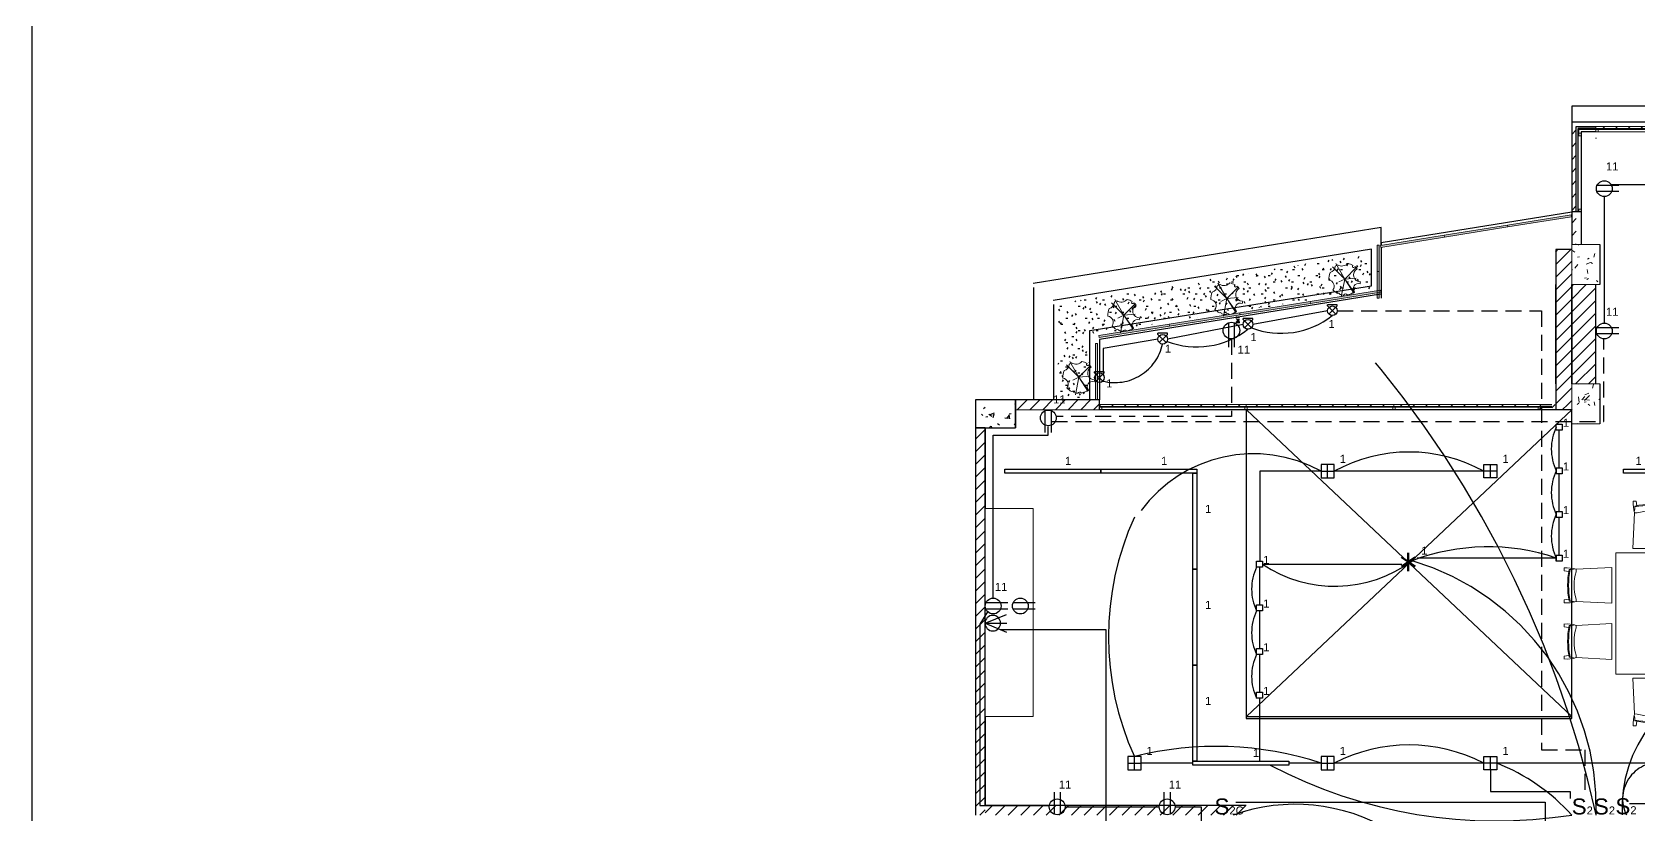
# Model space of a CAD drawing. Header units: inches. Extents: x 131 to 82119, y 71 to 16923.
# Drawn here: x 364.97 to 385.05, y 154.64 to 164.42 of the extents above; entities that cross this region are included whole.
import ezdxf
from ezdxf.enums import TextEntityAlignment as Align

# ---------------------------------------------------------------- set-up
doc = ezdxf.new("R2010")
doc.units = ezdxf.units.IN
doc.header["$MEASUREMENT"] = 0
doc.linetypes.add('HIDDEN', pattern=[9.525, 6.35, -3.175])
doc.linetypes.add('PISO', pattern=[0.3, 0.2, -0.1])
for name, color, linetype, lineweight in [('A-GLAZ-CURT-MCUT', 52, 'Continuous', 18), ('A-GLAZ-CURT-OTLN', 52, 'Continuous', 18), ('A-GLAZ-CWMG-MCUT', 51, 'Continuous', 18), ('A-GLAZ-CWMG-OTLN', 51, 'Continuous', 18), ('DUCTO-PARED O TECHO', 7, 'Continuous', 25), ('DUCTO-PISO', 7, 'PISO', 25), ('I-FURN-____-OTLN', 30, 'Continuous', 18), ('L-PLNT-____-OTLN', 71, 'Continuous', 18), ('RED-TELEVISION', 84, 'TELEVISION', 25), ('RED-TELEVISIÓN', 84, 'TELEVISION', 25), ('S-COLS-____-MCUT', 52, 'Continuous', 18), ('S-COLS-____-OTLN', 52, 'Continuous', 18), ('SIMBOLOGIA', 150, 'Continuous', 25)]:
    doc.layers.add(name, color=color, linetype=linetype, lineweight=lineweight)
for name, color, linetype in [('Arquitectonico', 253, 'Continuous'), ('BLOQUES TOMAS Y LUCES', 140, 'Continuous'), ('INTERRUPTORES', 6, 'Continuous'), ('LAMPARAS', 20, 'Continuous'), ('LUCES Y TOMAS', 5, 'Continuous'), ('Retorno', 5, 'HIDDEN')]:
    doc.layers.add(name, color=color, linetype=linetype)
doc.styles.add('ROMANS', font='romans.shx', dxfattribs={"width": 0.625})
doc.styles.get("Standard").update_dxf_attribs({"font": 'arial.ttf'})
doc.linetypes.add('TELEVISION', pattern='A,0.32,-0.13,["TV",Standard,S=0.065,R=0,X=-0.065,Y=-0.0325],-0.13', length=0.58)
pattern_1 = [(45, (398.66059, 171.25755), (-0.07919596, 0.07919596), [])]

# ---------------------------------------------------------------- blocks, each defined once
blk = doc.blocks.new('M_Concrete-Rectangular-Column - Columna Concreto 0_35 x 0_50-V17-ARQ-P1')
at = {"layer": 'S-COLS-____-OTLN'}
h = blk.add_hatch(dxfattribs=at)
h.set_pattern_fill('FP_34', style=0, pattern_type=2)
h.set_pattern_definition([(50, (14.275, 11.484), (0.546432, -0.047308), [0.057, -0.629]), (355, (14.275, 11.484), (-0.105429, 0.57337), [0.046, -0.503]), (100.451, (14.321, 11.48), (0.440955, 0.525708), [0.049, -0.534]), (46.184, (14.275, 11.636), (0.813123, -0.12606), [0.086, -0.943]), (96.636, (14.343, 11.625), (0.711995, 0.742252), [0.073, -0.801]), (351.184, (14.275, 11.636), (0.71223, 0.742616), [0.069, -0.754]), (21, (14.351, 11.598), (0.454985, -0.306292), [0.057, -0.629]), (326, (14.351, 11.598), (0.185766, 0.552594), [0.046, -0.503]), (71.451, (14.389, 11.572), (0.640536, 0.246016), [0.049, -0.534]), (37.5, (14.275, 11.484), (0.009206, 0.2541166), [0.025, -0.472, 0.025, -0.485, -0.505]), (37.5, (14.275, 11.484), (0.009206, 0.2541166), [-1.007, 0.025, -0.48]), (7.5, (14.275, 11.484), (0.2004608, 0.3007382), [0.025, -0.266, 0.025, -0.46, -0.192]), (7.5, (14.275, 11.484), (0.2004608, 0.3007382), [-0.776, 0.025, -0.167]), (327.5, (14.105, 11.484), (0.406483, -0.0170776), [0.025, -0.165, 0.025, -0.569, -0.789]), (327.5, (14.105, 11.484), (0.406483, -0.0170776), [-0.785, 0.025, -0.764]), (317.5, (14.029, 11.484), (0.443999, 0.076008), [0.025, -0.223, 0.025, -0.37, -0.56]), (317.5, (14.029, 11.484), (0.443999, 0.076008), [-0.642, 0.025, -0.535])])
h.paths.add_polyline_path([(0.175, -0.25), (0.175, 0.25), (-0.175, 0.25), (-0.175, -0.25)], flags=0)
at = {"layer": 'S-COLS-____-MCUT'}
for p, q in [((0.175, 0.25), (-0.175, 0.25)), ((-0.175, 0.25), (-0.175, -0.25)), ((0.175, -0.25), (0.175, 0.25)), ((-0.175, -0.25), (0.175, -0.25))]:
    blk.add_line(p, q, dxfattribs=at)
blk = doc.blocks.new('M_Concrete-Rectangular-Column - Columna Concreto 0_35 x 0_50-V18-ARQ-P1')
at = {"layer": 'S-COLS-____-OTLN'}
h = blk.add_hatch(dxfattribs=at)
h.set_pattern_fill('FP_35', style=0, pattern_type=2)
h.set_pattern_definition([(50, (14.275, 9.742), (0.546432, -0.047308), [0.057, -0.629]), (355, (14.275, 9.742), (-0.105429, 0.57337), [0.046, -0.503]), (100.451, (14.321, 9.738), (0.440955, 0.525708), [0.049, -0.534]), (46.184, (14.275, 9.894), (0.813123, -0.12606), [0.086, -0.943]), (96.636, (14.343, 9.884), (0.711995, 0.742252), [0.073, -0.801]), (351.184, (14.275, 9.894), (0.71223, 0.742616), [0.069, -0.754]), (21, (14.351, 9.856), (0.454985, -0.306292), [0.057, -0.629]), (326, (14.351, 9.856), (0.185766, 0.552594), [0.046, -0.503]), (71.451, (14.389, 9.831), (0.640536, 0.246016), [0.049, -0.534]), (37.5, (14.275, 9.742), (0.009206, 0.2541166), [0.025, -0.472, 0.025, -0.485, -0.505]), (37.5, (14.275, 9.742), (0.009206, 0.2541166), [-1.007, 0.025, -0.48]), (7.5, (14.275, 9.742), (0.2004608, 0.3007382), [0.025, -0.266, 0.025, -0.46, -0.192]), (7.5, (14.275, 9.742), (0.2004608, 0.3007382), [-0.776, 0.025, -0.167]), (327.5, (14.105, 9.742), (0.406483, -0.0170776), [0.025, -0.165, 0.025, -0.569, -0.789]), (327.5, (14.105, 9.742), (0.406483, -0.0170776), [-0.785, 0.025, -0.764]), (317.5, (14.029, 9.742), (0.443999, 0.076008), [0.025, -0.223, 0.025, -0.37, -0.56]), (317.5, (14.029, 9.742), (0.443999, 0.076008), [-0.642, 0.025, -0.535])])
h.paths.add_polyline_path([(0.175, -0.25), (0.175, 0.25), (-0.175, 0.25), (-0.175, -0.25)], flags=0)
at = {"layer": 'S-COLS-____-MCUT'}
for p, q in [((0.175, 0.25), (-0.175, 0.25)), ((-0.175, 0.25), (-0.175, -0.25)), ((0.175, -0.25), (0.175, 0.25)), ((-0.175, -0.25), (0.175, -0.25))]:
    blk.add_line(p, q, dxfattribs=at)
blk = doc.blocks.new('System Panel - Glazed-1898824-ARQ-P1')
at = {"layer": 'A-GLAZ-CURT-OTLN'}
h = blk.add_hatch(dxfattribs=at)
h.set_pattern_fill('FP_38', color=8, style=0, pattern_type=2)
h.set_pattern_definition([(45, (19.435, 11.539), (-0.07919596, 0.07919596), [])])
h.paths.add_polyline_path([(0.916, 0.024), (0.916, 0.049), (-0.916, 0.049), (-0.916, 0.024), (0.502, 0.024)], flags=0)
at = {"layer": 'A-GLAZ-CURT-MCUT'}
for p, q in [((0.916, 0.049), (-0.916, 0.049)), ((-0.916, 0.049), (-0.916, 0.024)), ((-0.916, 0.024), (0.916, 0.024)), ((0.916, 0.024), (0.916, 0.049))]:
    blk.add_line(p, q, dxfattribs=at)
blk = doc.blocks.new('System Panel - Glazed-1898825-ARQ-P1')
at = {"layer": 'A-GLAZ-CURT-OTLN'}
h = blk.add_hatch(dxfattribs=at)
h.set_pattern_fill('FP_39', color=8, style=0, pattern_type=2)
h.set_pattern_definition([(45, (17.596, 11.539), (-0.07919596, 0.07919596), [])])
h.paths.add_polyline_path([(0.924, 0.024), (0.924, 0.049), (-0.924, 0.049), (-0.924, 0.024), (0.648, 0.024)], flags=0)
at = {"layer": 'A-GLAZ-CURT-MCUT'}
for p, q in [((0.924, 0.049), (-0.924, 0.049)), ((-0.924, 0.049), (-0.924, 0.024)), ((-0.924, 0.024), (0.924, 0.024)), ((0.924, 0.024), (0.924, 0.049))]:
    blk.add_line(p, q, dxfattribs=at)
blk = doc.blocks.new('Rectangular Mullion - 30mm Square-1526672-ARQ-P1')
at = {"layer": 'A-GLAZ-CWMG-MCUT'}
for p, q in [((0, 0.015), (-0.03, 0.015)), ((-0.03, 0.015), (-0.03, -0.015)), ((0, -0.015), (0, 0.015)), ((-0.03, -0.015), (0, -0.015))]:
    blk.add_line(p, q, dxfattribs=at)
blk = doc.blocks.new('Rectangular Mullion - 30mm Square-1526673-ARQ-P1')
at = {"layer": 'A-GLAZ-CWMG-OTLN'}
h = blk.add_hatch(dxfattribs=at)
h.set_pattern_fill('FP_40', color=8, style=0, pattern_type=2)
h.set_pattern_definition([(315, (14.84, -11.539), (0.07919596, 0.07919596), [])])
h.paths.add_polyline_path([(0, 0.015), (0, -0.015), (-0.03, -0.015), (-0.03, 0.015)], flags=0)
at = {"layer": 'A-GLAZ-CWMG-MCUT'}
for p, q in [((-0.03, 0.015), (0, 0.015)), ((-0.03, -0.015), (-0.03, 0.015)), ((0, 0.015), (0, -0.015)), ((0, -0.015), (-0.03, -0.015))]:
    blk.add_line(p, q, dxfattribs=at)
blk = doc.blocks.new('Rectangular Mullion - 30mm Square-1526674-ARQ-P1')
at = {"layer": 'A-GLAZ-CWMG-OTLN'}
h = blk.add_hatch(dxfattribs=at)
h.set_pattern_fill('FP_41', color=8, style=0, pattern_type=2)
h.set_pattern_definition([(315, (18.519, -11.539), (0.07919596, 0.07919596), [])])
h.paths.add_polyline_path([(0.015, 0.015), (0.015, -0.015), (-0.015, -0.015), (-0.015, 0.015)], flags=0)
at = {"layer": 'A-GLAZ-CWMG-MCUT'}
for p, q in [((-0.015, 0.015), (0.015, 0.015)), ((-0.015, -0.015), (-0.015, 0.015)), ((0.015, 0.015), (0.015, -0.015)), ((0.015, -0.015), (-0.015, -0.015))]:
    blk.add_line(p, q, dxfattribs=at)
blk = doc.blocks.new('Rectangular Mullion - 30mm Square-1759857-ARQ-P1')
at = {"layer": 'A-GLAZ-CWMG-OTLN'}
for p, q in [((-11.327, -0.856), (-13.144, -0.856)), ((-11.327, -0.886), (-13.144, -0.886))]:
    blk.add_line(p, q, dxfattribs=at)
blk = doc.blocks.new('Rectangular Mullion - 30mm Square-1898823-ARQ-P1')
at = {"layer": 'A-GLAZ-CWMG-OTLN'}
for p, q in [((-13.174, -0.856), (-14.961, -0.856)), ((-13.174, -0.886), (-14.961, -0.886))]:
    blk.add_line(p, q, dxfattribs=at)
blk = doc.blocks.new('System Panel - Glazed-V20-ARQ-P1')
at = {"layer": 'A-GLAZ-CURT-OTLN'}
h = blk.add_hatch(dxfattribs=at)
h.set_pattern_fill('FP_42', color=8, style=0, pattern_type=2)
h.set_pattern_definition([(45, (15.756, 11.539), (-0.07919596, 0.07919596), [])])
h.paths.add_polyline_path([(0.916, 0.024), (0.916, 0.049), (-0.916, 0.049), (-0.916, 0.024), (0.794, 0.024)], flags=0)
at = {"layer": 'A-GLAZ-CURT-MCUT'}
for p, q in [((0.916, 0.049), (-0.916, 0.049)), ((-0.916, 0.049), (-0.916, 0.024)), ((-0.916, 0.024), (0.916, 0.024)), ((0.916, 0.024), (0.916, 0.049))]:
    blk.add_line(p, q, dxfattribs=at)
blk = doc.blocks.new('Rectangular Mullion - 30mm Square-V21-ARQ-P1')
at = {"layer": 'A-GLAZ-CWMG-MCUT'}
for p, q in [((-0.015, 0.015), (0.015, 0.015)), ((-0.015, -0.015), (-0.015, 0.015)), ((0.015, 0.015), (0.015, -0.015)), ((0.015, -0.015), (-0.015, -0.015))]:
    blk.add_line(p, q, dxfattribs=at)
blk = doc.blocks.new('System Panel - Glazed-1526677-ARQ-P1')
at = {"layer": 'A-GLAZ-CURT-OTLN'}
h = blk.add_hatch(dxfattribs=at)
h.set_pattern_fill('FP_43', color=8, style=0, pattern_type=2)
h.set_pattern_definition([(45, (13.52, 8.183), (-0.07919596, 0.07919596), [])])
h.paths.add_polyline_path([(0.63, 0.024), (0.63, 0.049), (-0.63, 0.049), (-0.63, 0.024), (0.544, 0.024)], flags=0)
at = {"layer": 'A-GLAZ-CURT-MCUT'}
for p, q in [((0.63, 0.049), (-0.63, 0.049)), ((-0.63, 0.049), (-0.63, 0.024)), ((-0.63, 0.024), (0.63, 0.024)), ((0.63, 0.024), (0.63, 0.049))]:
    blk.add_line(p, q, dxfattribs=at)
blk = doc.blocks.new('Rectangular Mullion - 30mm Square-V22-ARQ-P1')
at = {"layer": 'A-GLAZ-CWMG-MCUT'}
for p, q in [((0, 0.015), (-0.03, 0.015)), ((-0.03, 0.015), (-0.03, -0.015)), ((0, -0.015), (0, 0.015)), ((-0.03, -0.015), (0, -0.015))]:
    blk.add_line(p, q, dxfattribs=at)
blk = doc.blocks.new('Rectangular Mullion - 30mm Square-1438074-ARQ-P1')
at = {"layer": 'A-GLAZ-CWMG-OTLN'}
for p, q in [((-7.545, 2.499), (-8.76, 2.499)), ((-7.545, 2.469), (-8.76, 2.469))]:
    blk.add_line(p, q, dxfattribs=at)
blk = doc.blocks.new('System Panel - Glazed-1960145-ARQ-P1')
at = {"layer": 'A-GLAZ-CURT-OTLN'}
blk.add_hatch(color=256, dxfattribs=at).paths.add_polyline_path([(-0.176, 0.05), (-0.176, 0.025), (0.176, 0.025), (0.176, 0.05), (-0.028, 0.05)], flags=0)
for p, q in [((-0.176, 0.05), (0.176, 0.05)), ((0.176, 0.025), (-0.176, 0.025)), ((0.176, 0.05), (0.176, 0.025))]:
    blk.add_line(p, q, dxfattribs=at)
blk = doc.blocks.new('System Panel - Glazed-1950951-ARQ-P1')
at = {"layer": 'A-GLAZ-CURT-OTLN'}
blk.add_hatch(color=256, dxfattribs=at).paths.add_polyline_path([(-0.446, 0.024), (0.446, 0.024), (0.446, 0.049), (-0.446, 0.049)], flags=0)
for p, q in [((-0.446, 0.049), (0.446, 0.049)), ((-0.446, 0.049), (-0.446, 0.024)), ((0.446, 0.024), (-0.446, 0.024)), ((0.446, 0.049), (0.446, 0.024))]:
    blk.add_line(p, q, dxfattribs=at)
blk = doc.blocks.new('System Panel - Glazed-1960146-ARQ-P1')
at = {"layer": 'A-GLAZ-CURT-OTLN'}
blk.add_hatch(color=256, dxfattribs=at).paths.add_polyline_path([(-0.166, 0.025), (0.166, 0.025), (0.166, 0.05), (-0.166, 0.05)], flags=0)
for p, q in [((-0.166, 0.05), (0.166, 0.05)), ((-0.166, 0.05), (-0.166, 0.025)), ((0.166, 0.025), (-0.166, 0.025)), ((0.166, 0.05), (0.166, 0.025))]:
    blk.add_line(p, q, dxfattribs=at)
blk = doc.blocks.new('System Panel - Glazed-1950841-ARQ-P1')
at = {"layer": 'A-GLAZ-CURT-OTLN'}
blk.add_hatch(color=256, dxfattribs=at).paths.add_polyline_path([(-0.402, 0.024), (0.402, 0.024), (0.402, 0.049), (-0.402, 0.049)], flags=0)
for p, q in [((-0.402, 0.049), (0.402, 0.049)), ((-0.402, 0.049), (-0.402, 0.024)), ((0.402, 0.024), (-0.402, 0.024)), ((0.402, 0.049), (0.402, 0.024))]:
    blk.add_line(p, q, dxfattribs=at)
blk = doc.blocks.new('Mueble TV - 1200 x 600 x 450 mm-1108446-ARQ-P1')
at = {"layer": 'I-FURN-____-OTLN'}
for p, q in [((-1.3, -0.2925), (-1.3, 0.3075)), ((-1.3, 0.3075), (-1.3, -0.2925)), ((1.3, 0.3075), (1.3, -0.2925)), ((1.3, -0.2925), (1.3, 0.3075)), ((1.3, -0.2925), (-1.3, -0.2925)), ((1.3, -0.2925), (-1.3, -0.2925))]:
    blk.add_line(p, q, dxfattribs=at)
blk = doc.blocks.new('Mesa - Madera - 1_52 x 0_82-1697940-ARQ-P1')
at = {"layer": 'I-FURN-____-OTLN'}
for p, q in [((-0.745, 0.449), (-0.745, -0.371)), ((0.775, 0.449), (-0.745, 0.449)), ((0.775, -0.371), (0.775, 0.449))]:
    blk.add_line(p, q, dxfattribs=at)
blk = doc.blocks.new('Silla - Madera _2_ - Modelo base-1698895-ARQ-P1')
at = {"layer": 'I-FURN-____-OTLN'}
for p, q in [((-0.202, 0.447), (-0.223, 0)), ((-0.182, 0.594), (-0.219, 0.594)), ((-0.17, 0.447), (-0.202, 0.447)), ((-0.173, 0.536), (-0.182, 0.594)), ((0.202, 0.446), (0.17, 0.447)), ((0.173, 0.536), (0.182, 0.594)), ((0.182, 0.594), (0.219, 0.594)), ((0.223, 0), (0.202, 0.446)), ((-0.223, 0), (0.223, 0))]:
    blk.add_line(p, q, dxfattribs=at)
for centre, radius, start, end in [((0.196, 0.566), 0.415, 176.0481, 196.7487), ((-0.485, 0.533), 0.288, 345.3417, 359.7963), ((0.001, -0.381), 0.934, 77.7936, 102.2064), ((0, -0.538), 1.078, 79.4443, 100.5557), ((0, -0.17), 0.64, 74.5948, 105.4052), ((0.421, 0.521), 0.223, 176.9573, 195.6419), ((-0.196, 0.566), 0.415, 343.2517, 3.9519)]:
    blk.add_arc(centre, radius, start, end, dxfattribs=at)
blk = doc.blocks.new('M_RPC Plant - Tropical - Agave - 0_45 Meters-752007-ARQ-P1')
at = {"layer": 'L-PLNT-____-OTLN'}
for q in [(-0.153, 0.15), (-0.112, 0.191), (0.147, 0.144), (0.141, 0.009), (-0.075, -0.039), (-0.043, -0.224), (0.114, -0.178), (0.12, -0.174)]:
    blk.add_line((0, -0.004), q, dxfattribs=at)
for centre, radius, start, end in [((0, -0.004), 0.2, 155.7352, 183.4024), ((-0.203, 0.16), 0.0842, 284.5761, 357.8078), ((0, -0.004), 0.2, 116.6696, 126.6487), ((-0.036, 0.263), 0.103, 238.4657, 316.9123), ((0, -0.004), 0.2, 58.808, 78.7084), ((0.111, 0.155), 0.0145, 121.2967, 348.7033), ((0.197, 0.049), 0.0863, 119.9838, 270.0162), ((0, -0.004), 0.2, 39.648, 51.192), ((-0.21, -0.092), 0.0771, 323.3668, 82.226), ((0, -0.004), 0.2, 222.1904, 242.6209), ((-0.082, -0.201), 0.0221, 17.3648, 117.5876), ((0, -0.004), 0.2, 252.3315, 266.9942), ((0.011, -0.212), 0.0231, 28.1518, 157.8482), ((0, -0.004), 0.2, 279.0058, 307.2576), ((0.168, -0.122), 0.0628, 68.9276, 221.0724), ((0, -0.004), 0.2, 342.7424, 350.352)]:
    blk.add_arc(centre, radius, start, end, dxfattribs=at)
blk = doc.blocks.new('System Panel - Glazed-V30-ARQ-P1')
at = {"layer": 'A-GLAZ-CURT-OTLN'}
blk.add_hatch(color=256, dxfattribs=at).paths.add_polyline_path([(-0.176, 0.05), (-0.176, 0.025), (0.176, 0.025), (0.176, 0.05)], flags=0)
for p, q in [((-0.176, 0.05), (0.176, 0.05)), ((-0.176, 0.05), (-0.176, 0.025)), ((0.176, 0.025), (-0.176, 0.025)), ((0.176, 0.05), (0.176, 0.025))]:
    blk.add_line(p, q, dxfattribs=at)
blk = doc.blocks.new('Rectangular Mullion - 30mm Square-V24-ARQ-P1')
at = {"layer": 'A-GLAZ-CWMG-MCUT'}
for p, q in [((-0.015, 0.015), (0.015, 0.015)), ((-0.015, -0.015), (-0.015, 0.015)), ((0.015, 0.015), (0.015, -0.015)), ((0.015, -0.015), (-0.015, -0.015))]:
    blk.add_line(p, q, dxfattribs=at)
blk = doc.blocks.new('LUZAP')
at = {"layer": 'SIMBOLOGIA'}
for p, q in [((-0.09, 0.02), (0.064, 0.174)), ((-0.09, 0.02), (-0.09, 0)), ((-0.09, 0), (0.09, 0)), ((-0.064, 0.174), (0.09, 0.02)), ((0.09, 0.02), (0.09, 0))]:
    blk.add_line(p, q, dxfattribs=at)
blk.add_circle((0, 0.11), 0.09, dxfattribs=at)
blk = doc.blocks.new('TOMA')
at = {"layer": 'SIMBOLOGIA'}
for p, q in [((-0.03, 0.217), (-0.03, 0.006)), ((0.029, 0.217), (0.029, 0.146)), ((0.029, 0.146), (0.029, 0.006))]:
    blk.add_line(p, q, dxfattribs=at)
blk.add_circle((0, 0.076), 0.0761, dxfattribs=at)
blk = doc.blocks.new('TV')
at = {"layer": 'RED-TELEVISION', "linetype": 'Continuous'}
for q in [(-0.21, 0), (-0.206, 0.085), (-0.206, -0.085)]:
    blk.add_line((0, 0), q, dxfattribs=at)
blk.add_circle((-0.075, 0), 0.075, dxfattribs=at)
blk = doc.blocks.new('TOMA MONOF INTEMPERIE')
at = {"layer": 'BLOQUES TOMAS Y LUCES'}
for p, q in [((-0.008, 0.044), (-0.395, 0.044)), ((-0.008, -0.046), (-0.395, -0.046)), ((-0.011, -0.081), (0.005, -0.081)), ((-0.011, -0.127), (0.005, -0.127)), ((-0.003, -0.081), (-0.003, -0.127)), ((0.013, -0.081), (0.013, -0.127)), ((0.013, -0.081), (0.044, -0.127)), ((0.044, -0.081), (0.044, -0.127)), ((0.06, -0.081), (0.091, -0.081)), ((0.075, -0.081), (0.075, -0.127))]:
    blk.add_line(p, q, dxfattribs=at)
blk.add_circle((-0.132, 0), 0.132, dxfattribs=at)

msp = doc.modelspace()

# ---------------------------------------------------------------- hatches: boundary and pattern name
at = {"layer": 'Arquitectonico'}
h = msp.add_hatch(dxfattribs=at)
h.set_pattern_fill('FP_37', color=256, angle=360, style=0, pattern_type=2)
h.set_pattern_definition(pattern_1)
h.paths.add_polyline_path([(384.266, 161.766), (384.266, 163.295), (384.21, 163.295), (384.21, 161.766)])
h = msp.add_hatch(dxfattribs=at)
h.set_pattern_fill('FP_52', color=256, angle=360, style=0, pattern_type=2)
h.set_pattern_definition([(360, (398.66059, 171.25755), (0.305, 0.076), [0.025, -0.203, 0.025, -0.203, -1.219]), (360, (398.66059, 171.25755), (0.305, 0.076), [-0.457, 0.025, -0.432, 0.025, -0.203, -0.533]), (360, (398.66059, 171.25755), (0.305, 0.076), [-1.143, 0.025, -0.127, 0.025, -0.356]), (120, (398.77459, 171.29655), (-0.21831793, 0.22613775), [0.025, -0.203, 0.025, -0.203, -1.219]), (120, (398.77459, 171.29655), (-0.21831793, 0.22613775), [-0.457, 0.025, -0.432, 0.025, -0.203, -0.533]), (120, (398.77459, 171.29655), (-0.21831793, 0.22613775), [-1.143, 0.025, -0.127, 0.025, -0.356]), (240, (398.81259, 171.44855), (-0.08668207, -0.30213775), [0.025, -0.203, 0.025, -0.203, -1.219]), (240, (398.81259, 171.44855), (-0.08668207, -0.30213775), [-0.457, 0.025, -0.432, 0.025, -0.203, -0.533]), (240, (398.81259, 171.44855), (-0.08668207, -0.30213775), [-1.143, 0.025, -0.127, 0.025, -0.356])])
h.paths.add_polyline_path([(378.189, 159.824), (378.189, 160.642), (381.709, 161.198), (381.693, 161.654), (377.789, 161.026), (377.789, 159.824)])
h = msp.add_hatch(dxfattribs=at)
h.set_pattern_fill('FP_37', color=256, angle=360, style=0, pattern_type=2)
h.set_pattern_definition(pattern_1)
h.paths.add_polyline_path([(384.21, 159.769), (384.21, 161.704), (384.01, 161.704), (384.01, 159.769)])
h = msp.add_hatch(dxfattribs=at)
h.set_pattern_fill('FP_37', color=256, angle=360, style=0, pattern_type=2)
h.set_pattern_definition(pattern_1)
h.paths.add_polyline_path([(384.51, 160.024), (384.51, 161.266), (384.21, 161.266), (384.21, 160.024)], flags=0)
h = msp.add_hatch(dxfattribs=at)
h.set_pattern_fill('FP_31', color=256, angle=360, style=0, pattern_type=2)
h.set_pattern_definition([(50, (398.6606, 171.25755), (0.546432, -0.047308), [0.057, -0.629]), (355, (398.6606, 171.25755), (-0.105429, 0.57337), [0.046, -0.503]), (100.451, (398.7056, 171.25355), (0.440955, 0.525708), [0.049, -0.534]), (46.184, (398.6606, 171.41055), (0.813123, -0.12606), [0.086, -0.943]), (96.636, (398.7286, 171.39955), (0.711995, 0.742252), [0.073, -0.801]), (351.184, (398.6606, 171.41055), (0.71223, 0.742616), [0.069, -0.754]), (21, (398.7366, 171.37255), (0.454985, -0.306292), [0.057, -0.629]), (326, (398.7366, 171.37255), (0.185766, 0.552594), [0.046, -0.503]), (71.451, (398.7746, 171.34655), (0.640536, 0.246016), [0.049, -0.534]), (37.5, (398.66059, 171.25755), (0.009206, 0.2541166), [0.025, -0.472, 0.025, -0.485, -0.505]), (37.5, (398.66059, 171.25755), (0.009206, 0.2541166), [-1.007, 0.025, -0.48]), (7.5, (398.6606, 171.25755), (0.2004608, 0.3007382), [0.025, -0.266, 0.025, -0.46, -0.192]), (7.5, (398.6606, 171.25755), (0.2004608, 0.3007382), [-0.776, 0.025, -0.167]), (327.5, (398.49059, 171.25755), (0.4064829, -0.0170776), [0.025, -0.165, 0.025, -0.569, -0.789]), (327.5, (398.49059, 171.25755), (0.4064829, -0.0170776), [-0.785, 0.025, -0.764]), (317.5, (398.4146, 171.25755), (0.4439987, 0.076008), [0.025, -0.223, 0.025, -0.37, -0.56]), (317.5, (398.4146, 171.25755), (0.4439987, 0.076008), [-0.642, 0.025, -0.535])])
h.paths.add_polyline_path([(377.259, 159.474), (377.259, 159.824), (376.759, 159.824), (376.759, 159.474)], flags=0)
h = msp.add_hatch(dxfattribs=at)
h.set_pattern_fill('FP_37', color=256, angle=360, style=0, pattern_type=2)
h.set_pattern_definition(pattern_1)
h.paths.add_polyline_path([(378.309, 159.704), (378.309, 159.824), (377.259, 159.824), (377.259, 159.704), (377.742, 159.704)], flags=0)
h = msp.add_hatch(dxfattribs=at)
h.set_pattern_fill('FP_37', color=256, angle=360, style=0, pattern_type=2)
h.set_pattern_definition(pattern_1)
h.paths.add_polyline_path([(384.21, 159.699), (384.21, 159.769), (383.96, 159.769), (383.96, 159.699)])
h = msp.add_hatch(dxfattribs=at)
h.set_pattern_fill('FP_37', color=256, angle=360, style=0, pattern_type=2)
h.set_pattern_definition(pattern_1)
h.paths.add_polyline_path([(376.759, 154.636), (376.879, 154.636), (376.879, 159.474), (376.759, 159.474), (376.759, 156.383)], flags=0)
h = msp.add_hatch(dxfattribs=at)
h.set_pattern_fill('FP_37', color=256, angle=360, style=0, pattern_type=2)
h.set_pattern_definition([(45, (398.66059, 171.37755), (-0.07919596, 0.07919596), [])])
h.paths.add_polyline_path([(379.479, 154.636), (380.144, 154.636), (380.144, 154.756), (376.879, 154.756), (376.879, 154.636), (379.231, 154.636)])

# ---------------------------------------------------------------- linework, layer by layer
at = {"linetype": 'HIDDEN'}
for p, q in [((380.144, 159.699), (380.144, 155.844)), ((384.21, 155.844), (384.21, 159.699)), ((380.144, 155.844), (384.21, 155.844))]:
    msp.add_line(p, q, dxfattribs=at)
msp.add_lwpolyline([(364.972, 194.408), (402.335, 194.408), (402.335, 110.529), (364.972, 110.529)], close=True)
at = {"layer": 'Arquitectonico'}
for p, q in [((389.377, 163.496), (384.21, 163.496)), ((384.21, 163.496), (384.21, 163.296)), ((384.33, 163.296), (384.21, 163.296)), ((384.21, 163.295), (384.21, 161.766)), ((384.266, 162.18), (384.266, 163.24)), ((384.266, 163.24), (384.51, 163.24)), ((389.377, 163.296), (384.33, 163.296)), ((384.511, 163.215), (384.291, 163.215)), ((384.291, 162.18), (384.291, 163.215)), ((384.51, 163.206), (384.3, 163.206)), ((384.3, 163.157), (384.3, 163.206)), ((384.51, 163.176), (384.33, 163.176)), ((384.33, 163.175), (384.33, 162.18)), ((384.33, 163.127), (384.33, 161.766)), ((384.511, 163.1), (384.511, 163.091)), ((384.21, 162.171), (381.831, 161.788)), ((384.21, 162.18), (384.33, 162.18)), ((381.829, 161.98), (377.481, 161.28)), ((381.829, 161.757), (381.829, 161.98)), ((381.709, 161.708), (377.731, 161.067)), ((381.709, 161.249), (381.709, 161.708)), ((381.829, 161.732), (381.829, 161.096)), ((381.831, 161.788), (381.831, 161.757)), ((381.831, 161.732), (381.831, 161.096)), ((384.21, 161.704), (384.01, 161.704)), ((384.01, 161.704), (384.01, 159.699)), ((384.291, 161.766), (384.3, 161.766)), ((384.561, 161.766), (384.561, 161.266)), ((377.489, 159.824), (377.489, 161.231)), ((378.189, 160.693), (381.709, 161.249)), ((384.01, 160.024), (384.01, 161.266)), ((384.21, 161.266), (384.21, 160.024)), ((384.21, 160.024), (384.21, 161.266)), ((384.51, 160.024), (384.51, 161.266)), ((377.739, 159.824), (377.739, 161.018)), ((381.821, 161.146), (378.309, 160.58)), ((381.821, 161.146), (378.309, 160.58)), ((381.831, 161.096), (381.829, 161.096)), ((378.189, 159.824), (378.189, 160.693)), ((378.309, 160.58), (378.309, 159.824)), ((384.561, 160.024), (384.561, 159.524)), ((377.259, 159.824), (376.759, 159.824)), ((376.759, 159.824), (376.759, 159.474)), ((377.259, 159.474), (377.259, 159.824)), ((378.309, 159.824), (377.259, 159.824)), ((377.259, 159.824), (377.259, 159.704)), ((378.309, 159.704), (378.309, 159.824)), ((377.259, 159.704), (384.21, 159.699)), ((377.26, 159.704), (377.26, 159.474)), ((378.31, 159.744), (378.31, 159.734)), ((380.147, 155.869), (384.214, 159.704)), ((380.147, 159.699), (384.21, 155.869)), ((383.82, 159.769), (383.96, 159.769)), ((383.82, 159.744), (383.96, 159.744)), ((383.82, 159.734), (383.96, 159.734)), ((383.82, 159.704), (383.96, 159.704)), ((376.759, 159.474), (377.259, 159.474)), ((376.879, 159.474), (376.759, 159.474)), ((376.759, 159.474), (376.759, 154.636)), ((376.88, 154.756), (376.879, 159.474)), ((376.88, 159.474), (376.88, 158.468)), ((376.88, 155.868), (376.88, 154.756)), ((380.144, 154.756), (376.879, 154.756))]:
    msp.add_line(p, q, dxfattribs=at)
msp.add_lwpolyline([(384.21, 159.699), (380.144, 159.699), (380.144, 155.869), (384.21, 155.869)], close=True, dxfattribs=at)
at = {"layer": 'DUCTO-PARED O TECHO'}
for points in [[(389.769, 162.511), (384.7, 162.511)], [(384.617, 162.366), (384.617, 160.785)], [(381.16, 160.938), (380.227, 160.768)], [(380.106, 160.768), (379.161, 160.583)], [(379.04, 160.583), (378.356, 160.468), (378.356, 160.162)], [(376.981, 157.347), (376.981, 159.385), (377.668, 159.385), (377.668, 159.492)], [(384.054, 158.977), (384.054, 159.447)], [(381.078, 158.935), (380.312, 158.935), (380.312, 157.808)], [(383.111, 158.935), (381.243, 158.935)], [(384.054, 158.431), (384.054, 158.902)], [(384.054, 157.885), (384.054, 158.356)], [(384.017, 157.848), (382.277, 157.848)], [(380.309, 157.733), (380.309, 157.263)], [(380.347, 157.771), (382.089, 157.771)], [(376.911, 157.177), (376.815, 157.021), (376.815, 154.756), (377.683, 154.756)], [(380.309, 157.188), (380.309, 156.717)], [(380.309, 156.642), (380.309, 156.168)], [(380.309, 156.097), (380.309, 155.31)], [(379.476, 155.285), (378.828, 155.285)], [(381.078, 155.285), (380.676, 155.285)], [(383.111, 155.285), (381.243, 155.285)], [(383.194, 155.202), (383.194, 154.931), (384.19, 154.931), (384.19, 154.843)], [(385.384, 155.285), (383.276, 155.285)], [(384.933, 154.782), (385.422, 154.782), (385.422, 155.247)], [(380.014, 154.798), (383.877, 154.798), (383.877, 153.915), (384.375, 153.915)], [(377.879, 154.739), (379.055, 154.739)], [(379.253, 154.739), (379.579, 154.739), (379.579, 154.518)]]:
    msp.add_lwpolyline(points, dxfattribs=at)
at = {"layer": 'DUCTO-PISO'}
for points in [[(381.281, 160.938), (383.833, 160.938), (383.833, 155.453), (384.373, 155.453), (384.373, 154.86)], [(377.709, 159.553), (384.611, 159.553), (384.611, 160.593)], [(379.957, 160.587), (379.957, 159.616), (377.767, 159.616)]]:
    msp.add_lwpolyline(points, dxfattribs=at)
at = {"layer": 'LAMPARAS'}
for p, q in [((381.243, 159.017), (381.078, 159.017)), ((381.078, 159.017), (381.078, 158.852)), ((381.16, 158.852), (381.16, 159.017)), ((383.111, 159.017), (383.276, 159.017)), ((383.194, 158.852), (383.194, 159.017)), ((383.276, 159.017), (383.276, 158.852)), ((381.078, 158.935), (381.243, 158.935)), ((381.078, 158.852), (381.243, 158.852)), ((383.276, 158.935), (383.111, 158.935)), ((383.276, 158.852), (383.111, 158.852)), ((384.017, 158.977), (384.017, 158.902)), ((384.017, 158.431), (384.017, 158.356)), ((384.017, 157.885), (384.017, 157.81)), ((378.828, 155.367), (378.663, 155.367)), ((378.663, 155.367), (378.663, 155.202)), ((378.663, 155.285), (378.828, 155.285)), ((378.663, 155.202), (378.828, 155.202)), ((378.746, 155.202), (378.746, 155.367)), ((381.243, 155.367), (381.078, 155.367)), ((381.078, 155.367), (381.078, 155.202)), ((381.078, 155.285), (381.243, 155.285)), ((381.078, 155.202), (381.243, 155.202)), ((381.16, 155.202), (381.16, 155.367)), ((383.111, 155.367), (383.276, 155.367)), ((383.276, 155.285), (383.111, 155.285)), ((383.276, 155.202), (383.111, 155.202)), ((383.194, 155.202), (383.194, 155.367)), ((383.276, 155.367), (383.276, 155.202))]:
    msp.add_line(p, q, dxfattribs=at)
for points in [[(384.017, 159.522), (384.092, 159.522), (384.092, 159.447), (384.017, 159.447)], [(381.078, 158.852), (381.243, 158.852), (381.243, 159.017), (381.078, 159.017)], [(383.276, 158.852), (383.111, 158.852), (383.111, 159.017), (383.276, 159.017)], [(377.127, 158.96), (378.327, 158.96), (378.327, 158.91), (377.127, 158.91)], [(378.327, 158.96), (379.527, 158.96), (379.527, 158.91), (378.327, 158.91)], [(379.477, 157.71), (379.477, 158.91), (379.527, 158.91), (379.527, 157.71)], [(384.017, 158.977), (384.092, 158.977), (384.092, 158.902), (384.017, 158.902)], [(384.856, 158.96), (386.056, 158.96), (386.056, 158.91), (384.856, 158.91)], [(384.017, 158.431), (384.092, 158.431), (384.092, 158.356), (384.017, 158.356)], [(380.272, 157.808), (380.347, 157.808), (380.347, 157.733), (380.272, 157.733)], [(384.017, 157.885), (384.092, 157.885), (384.092, 157.81), (384.017, 157.81)], [(379.477, 156.51), (379.477, 157.71), (379.527, 157.71), (379.527, 156.51)], [(380.272, 157.263), (380.347, 157.263), (380.347, 157.188), (380.272, 157.188)], [(380.272, 156.717), (380.347, 156.717), (380.347, 156.642), (380.272, 156.642)], [(379.477, 155.31), (379.477, 156.51), (379.527, 156.51), (379.527, 155.31)], [(380.272, 156.172), (380.347, 156.172), (380.347, 156.097), (380.272, 156.097)], [(378.663, 155.202), (378.828, 155.202), (378.828, 155.367), (378.663, 155.367)], [(379.476, 155.31), (380.676, 155.31), (380.676, 155.26), (379.476, 155.26)], [(381.078, 155.202), (381.243, 155.202), (381.243, 155.367), (381.078, 155.367)], [(383.276, 155.202), (383.111, 155.202), (383.111, 155.367), (383.276, 155.367)]]:
    msp.add_lwpolyline(points, close=True, dxfattribs=at)
at = {"layer": 'RED-TELEVISIÓN'}
msp.add_lwpolyline([(378.393, 151.889), (378.393, 156.952), (377.078, 156.952)], dxfattribs=at)
at = {"layer": 'Retorno'}
for centre, radius, start, end in [((380.579, 161.69), 1.033, 249.0023, 308.1428), ((371.432, 151.752), 13.399, 12.4319, 42.9453), ((379.525, 161.52), 1.033, 249.0023, 308.1428), ((378.501, 160.651), 0.61, 255.8057, 347.8152), ((384.589, 159.212), 0.634, 154.5225, 205.4775), ((380.235, 157.404), 1.747, 61.1363, 143.6035), ((382.177, 157.227), 1.946, 61.3104, 118.6896), ((384.589, 158.666), 0.634, 154.5225, 205.4775), ((382.032, 156.863), 3.611, 155.5259, 204.4741), ((384.589, 158.121), 0.634, 154.5225, 205.4775), ((381.251, 159.117), 1.621, 236.1078, 306.5619), ((383.164, 155.321), 2.667, 71.3396, 110.8008), ((381.297, 154.727), 3.221, 358.386, 73.4137), ((380.844, 157.46), 0.634, 154.5225, 205.4775), ((380.844, 156.915), 0.634, 154.5225, 205.4775), ((380.844, 156.369), 0.634, 154.5225, 205.4775), ((386.553, 154.713), 1.716, 102.1235, 182.5489), ((379.77, 151.314), 4.18, 71.7682, 104.1872), ((382.177, 153.471), 2.041, 62.75, 117.25), ((383.268, 160.642), 6.079, 242.3011, 278.915), ((382.33, 152.923), 2.544, 42.3354, 68.1613), ((385.301, 154.838), 0.455, 79.4239, 206.2515), ((380.754, 152.466), 2.304, 8.2288, 109.6374)]:
    msp.add_arc(centre, radius, start, end, dxfattribs=at)

# ---------------------------------------------------------------- block references
at = {"layer": 'Arquitectonico'}
for name, p in [('System Panel - Glazed-1526677-ARQ-P1', (385.141, 163.191)), ('Rectangular Mullion - 30mm Square-1438074-ARQ-P1', (393.301, 160.707)), ('M_Concrete-Rectangular-Column - Columna Concreto 0_35 x 0_50-V18-ARQ-P1', (384.385, 161.516)), ('M_RPC Plant - Tropical - Agave - 0_45 Meters-752007-ARQ-P1', (381.374, 161.338)), ('M_RPC Plant - Tropical - Agave - 0_45 Meters-752007-ARQ-P1', (379.9, 161.094)), ('M_RPC Plant - Tropical - Agave - 0_45 Meters-752007-ARQ-P1', (378.614, 160.887)), ('M_RPC Plant - Tropical - Agave - 0_45 Meters-752007-ARQ-P1', (378.051, 160.112)), ('M_Concrete-Rectangular-Column - Columna Concreto 0_35 x 0_50-V17-ARQ-P1', (384.385, 159.774)), ('System Panel - Glazed-1898824-ARQ-P1', (379.225, 159.719)), ('Rectangular Mullion - 30mm Square-1898823-ARQ-P1', (393.301, 160.591)), ('System Panel - Glazed-1898825-ARQ-P1', (381.065, 159.719)), ('Rectangular Mullion - 30mm Square-1759857-ARQ-P1', (393.301, 160.591)), ('System Panel - Glazed-V20-ARQ-P1', (382.904, 159.719)), ('Rectangular Mullion - 30mm Square-1898823-ARQ-P1', (396.965, 160.591)), ('Silla - Madera _2_ - Modelo base-1698895-ARQ-P1', (385.197, 157.966))]:
    msp.add_blockref(name, p, dxfattribs=at)
at = {"layer": 'Arquitectonico', "extrusion": (0, 0, -1)}
for name, p, rotation in [('Rectangular Mullion - 30mm Square-V24-ARQ-P1', (-384.315, 163.142), 90), ('Rectangular Mullion - 30mm Square-1526674-ARQ-P1', (-380.141, 159.719), 180), ('Rectangular Mullion - 30mm Square-V21-ARQ-P1', (-381.988, 159.719), 180), ('Rectangular Mullion - 30mm Square-1526673-ARQ-P1', (-383.82, 159.719), 180)]:
    msp.add_blockref(name, p, dxfattribs=dict(at, rotation=rotation))
at = {"layer": 'Arquitectonico'}
for name, p, rotation in [('Rectangular Mullion - 30mm Square-V22-ARQ-P1', (384.51, 163.191), 180), ('System Panel - Glazed-1950841-ARQ-P1', (383.813, 162.026), 9.14293206167545), ('Rectangular Mullion - 30mm Square-V22-ARQ-P1', (384.315, 162.18), 270), ('System Panel - Glazed-1950841-ARQ-P1', (382.226, 161.771), 9.14293206167545), ('System Panel - Glazed-1950841-ARQ-P1', (383.02, 161.898), 9.14293206167545), ('System Panel - Glazed-1960146-ARQ-P1', (381.829, 161.594), 90.0000000000002), ('System Panel - Glazed-1960146-ARQ-P1', (381.829, 161.262), 90.0000000000002), ('System Panel - Glazed-1950951-ARQ-P1', (380.509, 160.934), 9.14293206167545), ('System Panel - Glazed-1950951-ARQ-P1', (381.389, 161.075), 9.14293206167545), ('System Panel - Glazed-1950951-ARQ-P1', (379.629, 160.792), 9.14293206167545), ('System Panel - Glazed-1950951-ARQ-P1', (378.749, 160.65), 9.14293206167545), ('System Panel - Glazed-V30-ARQ-P1', (378.309, 160.353), 90.00000000000034), ('System Panel - Glazed-1960145-ARQ-P1', (378.309, 160.001), 90.00000000000034), ('Rectangular Mullion - 30mm Square-1526672-ARQ-P1', (378.309, 159.719), 180), ('Mueble TV - 1200 x 600 x 450 mm-1108446-ARQ-P1', (377.187, 157.168), 90.00000000000031), ('Mesa - Madera - 1_52 x 0_82-1697940-ARQ-P1', (385.21, 157.14), 90.0000000000002), ('Silla - Madera _2_ - Modelo base-1698895-ARQ-P1', (384.711, 157.506), 90.0000000000002), ('Silla - Madera _2_ - Modelo base-1698895-ARQ-P1', (384.711, 156.805), 90.00000000000031), ('Silla - Madera _2_ - Modelo base-1698895-ARQ-P1', (385.197, 156.345), 180)]:
    msp.add_blockref(name, p, dxfattribs=dict(at, rotation=rotation))
at = {"layer": 'LUCES Y TOMAS', "color": 3, "xscale": 0.7874015748031495, "yscale": 0.7874015748031495, "rotation": 90}
msp.add_blockref('TOMA MONOF INTEMPERIE', (379.957, 160.795), dxfattribs=at)
at = {"layer": 'RED-TELEVISIÓN', "xscale": -1.29829461337991, "yscale": 1.298294613379902, "zscale": 1.298294613379902}
msp.add_blockref('TV', (376.879, 157.034), dxfattribs=at)
at = {"layer": 'SIMBOLOGIA'}
for name, p, xscale, yscale, zscale, rotation in [('TOMA', (384.518, 162.465), 1.29829461337991, 1.29829461337991, 1.29829461337991, 270), ('LUZAP', (380.166, 160.842), 0.671875174437127, 0.671875174437127, 0.671875174437127, 180), ('LUZAP', (381.22, 161.012), 0.671875174437127, 0.671875174437127, 0.671875174437127, 180), ('LUZAP', (379.1, 160.657), 0.671875174437127, 0.671875174437127, 0.671875174437127, 180), ('TOMA', (384.518, 160.686), 1.29829461337991, 1.29829461337991, 1.29829461337991, 270), ('LUZAP', (378.309, 160.177), 0.671875174437127, 0.671875174437127, 0.671875174437127, 180), ('TOMA', (377.67, 159.698), 1.29829461337991, 1.29829461337991, 1.29829461337991, 180), ('TOMA', (376.882, 157.248), 1.29829461337991, 1.29829461337991, 1.29829461337991, 270), ('TOMA', (377.222, 157.248), 1.29829461337991, 1.29829461337991, 1.29829461337991, 270)]:
    msp.add_blockref(name, p, dxfattribs=dict(at, xscale=xscale, yscale=yscale, zscale=zscale, rotation=rotation))
at = {"layer": 'SIMBOLOGIA', "xscale": 1.29829461337991, "yscale": 1.29829461337991, "zscale": 1.29829461337991}
for p in [(377.78, 154.64), (379.154, 154.64)]:
    msp.add_blockref('TOMA', p, dxfattribs=at)

# ---------------------------------------------------------------- texts
for s, p in [('11', (384.716, 162.693)), ('1', (381.209, 160.723)), ('11', (384.716, 160.876)), ('1', (380.234, 160.559)), ('1', (379.166, 160.415)), ('11', (380.113, 160.402)), ('1', (378.431, 159.981)), ('11', (377.808, 159.781)), ('1', (384.139, 159.489)), ('1', (377.917, 159.013)), ('1', (379.117, 159.013)), ('1', (381.35, 159.038)), ('1', (383.383, 159.038)), ('1', (384.139, 158.943)), ('1', (385.045, 159.013)), ('1', (379.667, 158.413)), ('1', (384.139, 158.398)), ('1', (380.394, 157.775)), ('1', (382.369, 157.891)), ('1', (384.139, 157.852)), ('11', (377.08, 157.438)), ('1', (379.667, 157.213)), ('1', (380.394, 157.229)), ('1', (380.394, 156.684)), ('1', (380.394, 156.138)), ('1', (379.667, 156.013)), ('1', (378.935, 155.388)), ('1', (380.265, 155.363)), ('1', (381.35, 155.388)), ('1', (383.383, 155.388)), ('11', (377.879, 154.967)), ('11', (379.253, 154.967))]:
    msp.add_text(s, height=0.1).set_placement(p, align=Align.CENTER)
at = {"layer": 'INTERRUPTORES', "char_height": 0.2, "attachment_point": 1}
for s, insert in [('\\pt0.0082306;S{\\H0.5x;2C}', (379.746, 154.843)), ('\\pt0.0082306;S{\\H0.5x;2}', (384.21, 154.843)), ('\\pt0.0082306;S{\\H0.5x;2}', (384.487, 154.843)), ('\\pt0.0082306;S{\\H0.5x;2}', (384.756, 154.846))]:
    msp.add_mtext_dynamic_manual_height_columns(s, width=0.35309, gutter_width=12.5, heights=[0], dxfattribs=dict(at, insert=insert))
at = {"layer": 'LAMPARAS', "style": 'ROMANS'}
msp.add_text('*', height=0.399, dxfattribs=at).set_placement((382.031, 157.515))

doc.saveas('drawing.dxf')
